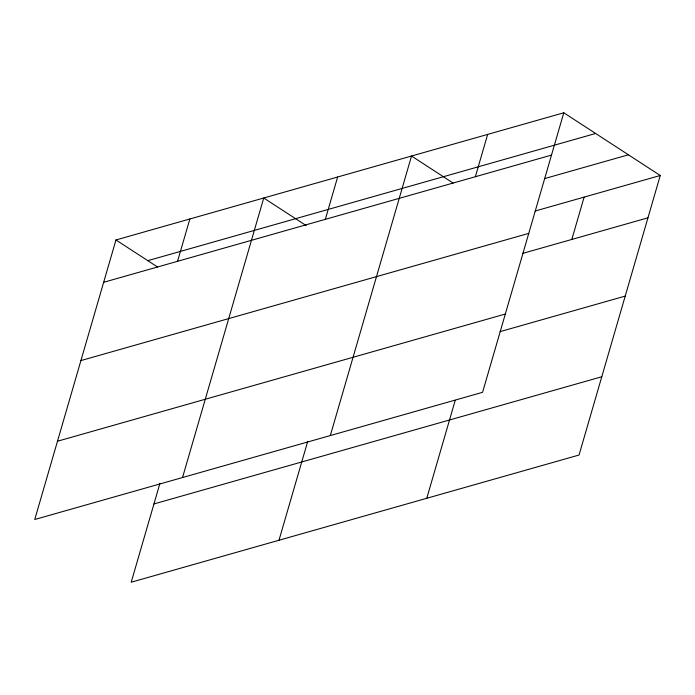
<?xml version="1.0" encoding="UTF-8"?>
<svg xmlns="http://www.w3.org/2000/svg" width="695" height="695" viewBox="0 0 695 695"><rect width="100%" height="100%" fill="white"/><g stroke="black" fill="none" stroke-linecap="round" stroke-linejoin="round"><path stroke-width="1.04" d="M563.793 112.781L115.961 239.966L34.75 519.504L482.573 392.319L563.793 112.781L660.25 175.496L579.039 455.034L131.207 582.219L159.963 483.26M177.555 261.311L189.857 218.986M182.533 477.534L263.744 197.997L306.217 225.606M325.338 219.333L337.64 177.008M278.99 540.25L307.746 441.29M330.316 435.565L411.527 156.019L453.114 183.054M475.363 176.73L487.655 134.404M426.773 498.28L455.225 400.346M571.82 239.445L584.121 197.119M147.792 260.668L595.624 133.475M103.668 282.292L551.491 155.107M544.984 178.493L628.419 154.794M535.107 211.037L660.25 175.496M80.924 360.575L528.747 233.381M522.805 253.362L647.957 217.822M57.494 441.229L505.317 314.036M500.061 331.645L625.213 296.096M153.951 503.945L601.783 376.751M115.961 239.966L157.548 267.002"/></g></svg>
